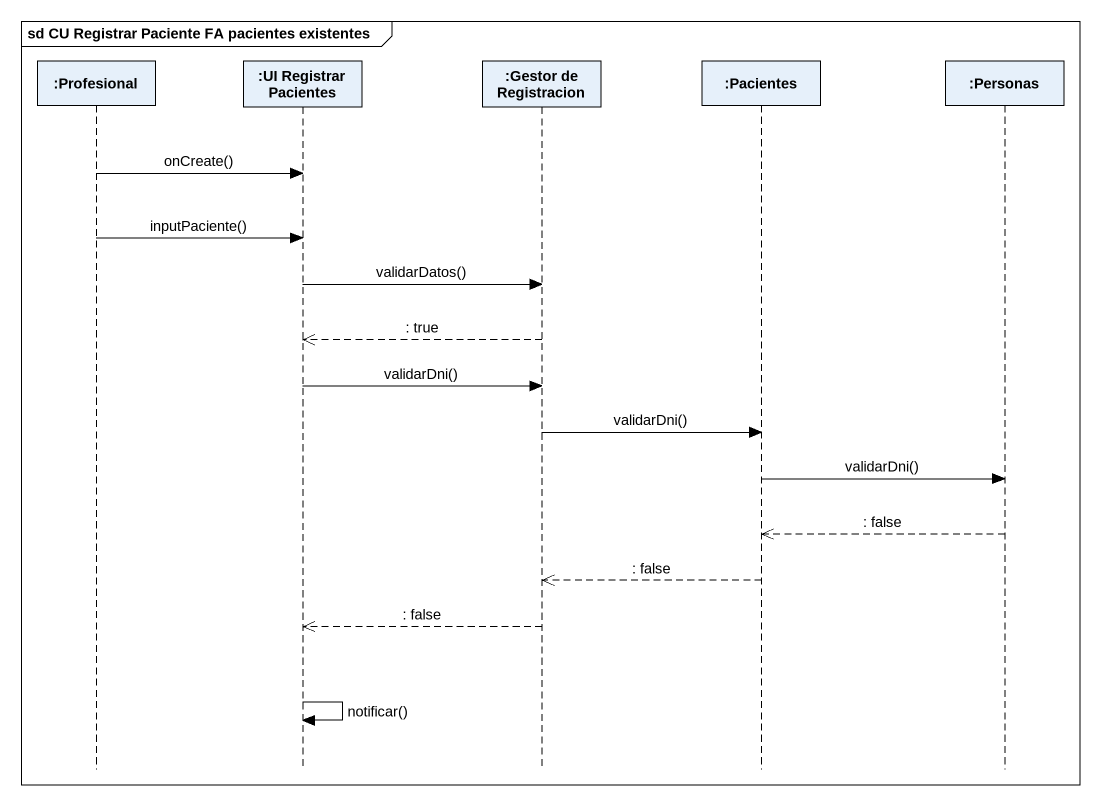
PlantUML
@startuml
mainframe sd CU Registrar Paciente FA pacientes existentes
hide footbox
participant ":Profesional" as Profesional
participant ":UI Registrar Pacientes" as UI_Registrar_Pacientes
participant ":Gestor de Registracion" as Gestor_de_Registracion
participant ":Pacientes" as Pacientes
participant ":Personas" as Personas

Profesional -> UI_Registrar_Pacientes : onCreate()
Profesional -> UI_Registrar_Pacientes : inputPaciente()
UI_Registrar_Pacientes -> Gestor_de_Registracion : validarDatos()
Gestor_de_Registracion -->> UI_Registrar_Pacientes : : true
UI_Registrar_Pacientes -> Gestor_de_Registracion : validarDni()
Gestor_de_Registracion -> Pacientes : validarDni()
Pacientes -> Personas : validarDni()
Personas -->> Pacientes : : false
Pacientes -->> Gestor_de_Registracion : : false
Gestor_de_Registracion -->> UI_Registrar_Pacientes : : false
UI_Registrar_Pacientes -> UI_Registrar_Pacientes : notificar()
@enduml
